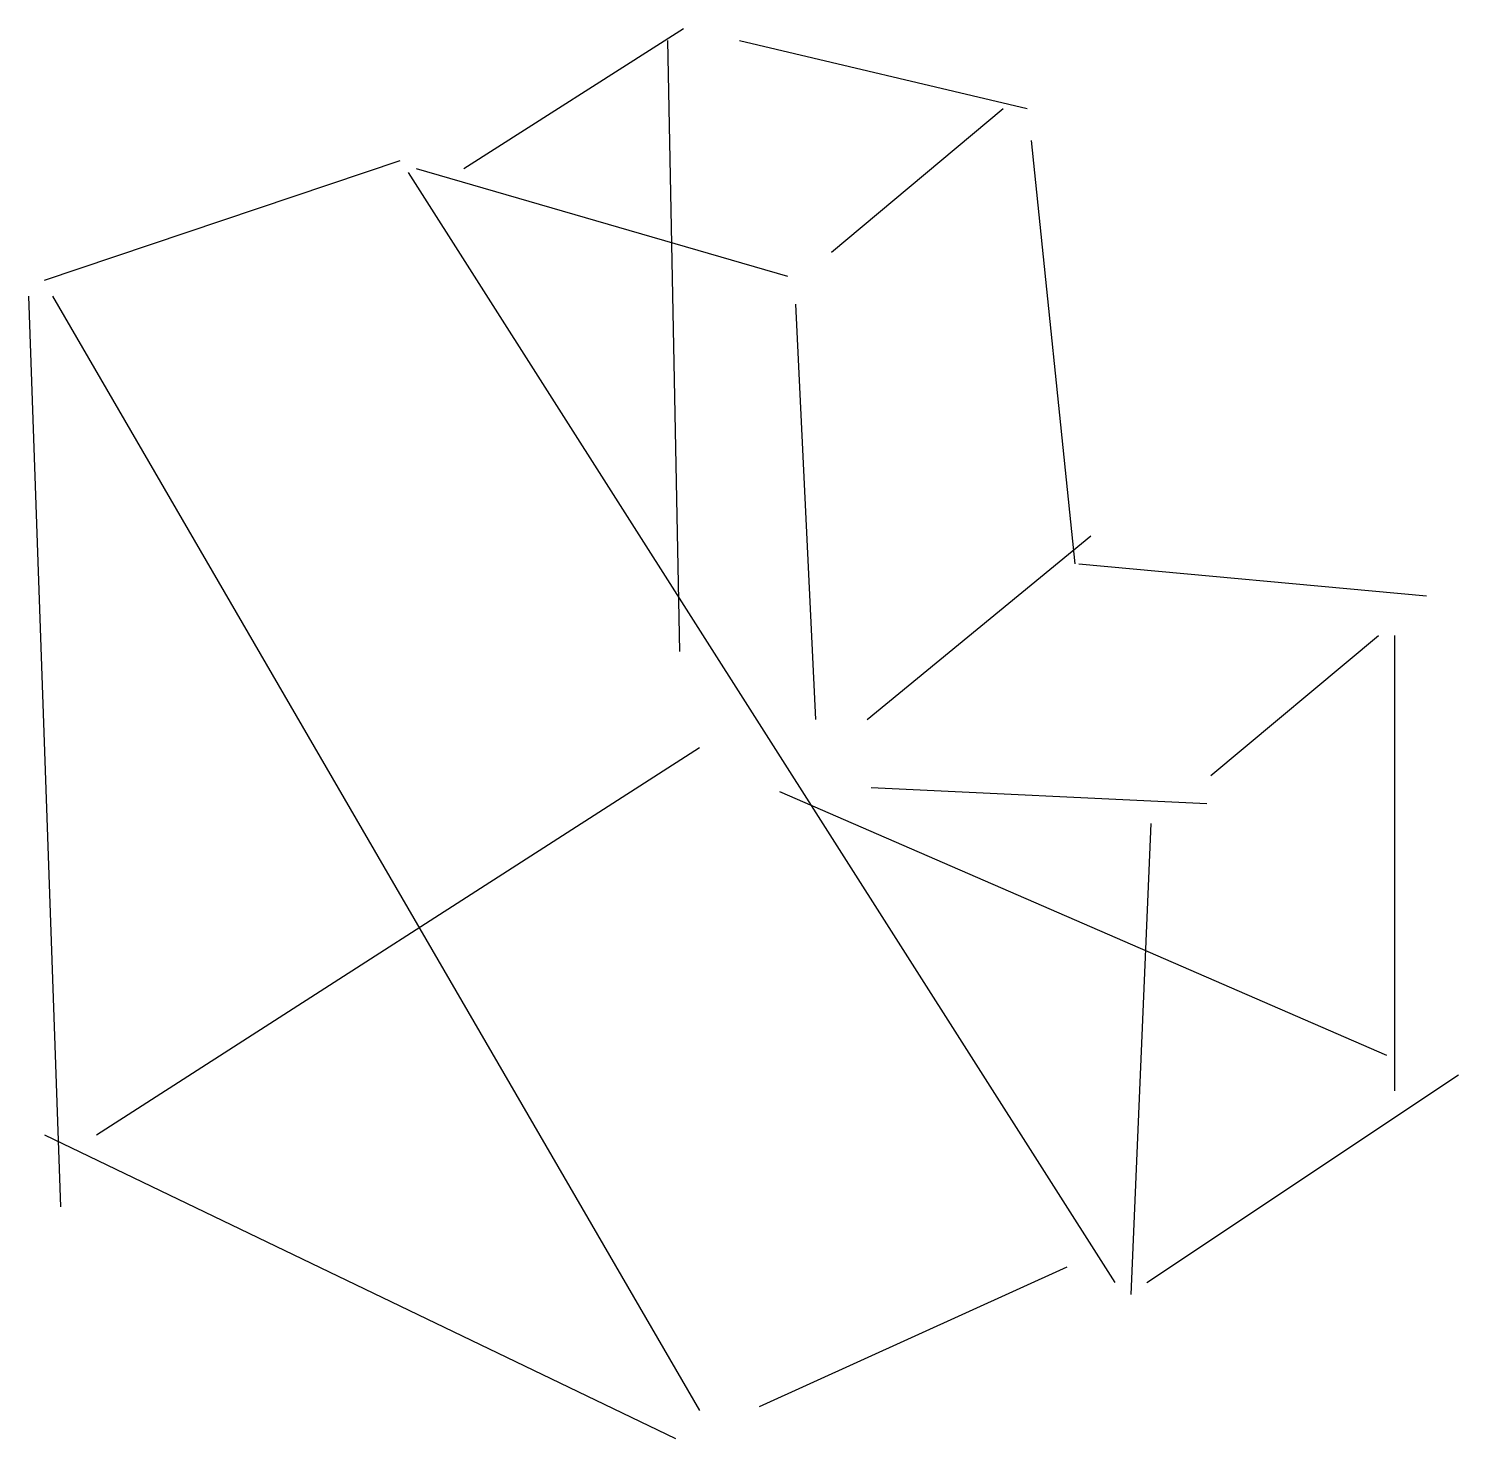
# Model space of a CAD drawing. Header units: metres. Extents: x -71 to 85, y 146 to 300.
import ezdxf

# ---------------------------------------------------------------- set-up
doc = ezdxf.new("R2010")
doc.units = ezdxf.units.M

msp = doc.modelspace()

# ---------------------------------------------------------------- linework, layer by layer
at = {"color": 0, "linetype": 'CONTINUOUS'}
for p, q in [((-23.606073, 284.725552), (0.36317, 299.978707)), ((-1.380047, 298.671293), (-0.072634, 231.993218)), ((6.464432, 298.671293), (37.84235, 291.262618)), ((16.487934, 275.573659), (35.227524, 291.262618)), ((38.278155, 287.776183), (43.072003, 241.580915)), ((-69.365536, 272.523028), (-30.578943, 285.597161)), ((-29.707334, 284.289748), (47.430047, 163.13612)), ((-28.835726, 284.725552), (11.694085, 272.958833)), ((-71.108754, 270.779811), (-67.622319, 171.416404)), ((-68.493927, 270.779811), (2.106388, 149.190379)), ((12.565694, 269.908202), (14.744716, 224.584543)), ((20.410174, 224.584543), (44.815221, 244.631546)), ((43.507808, 241.580915), (81.422792, 238.094479)), ((57.889353, 218.483281), (76.193139, 233.736435)), ((77.936356, 233.736435), (77.936356, 184.054732)), ((-63.700079, 179.260883), (2.106388, 221.533912)), ((20.845978, 217.175868), (57.453549, 215.43265)), ((10.822476, 216.740063), (77.064748, 187.976972)), ((51.352287, 213.253628), (49.173265, 161.828707)), ((50.916483, 163.13612), (84.909227, 185.79795)), ((-69.365536, 179.260883), (-0.508438, 146.139748)), ((8.643454, 149.626183), (42.200394, 164.879338))]:
    msp.add_line(p, q, dxfattribs=at)

doc.saveas('drawing.dxf')
